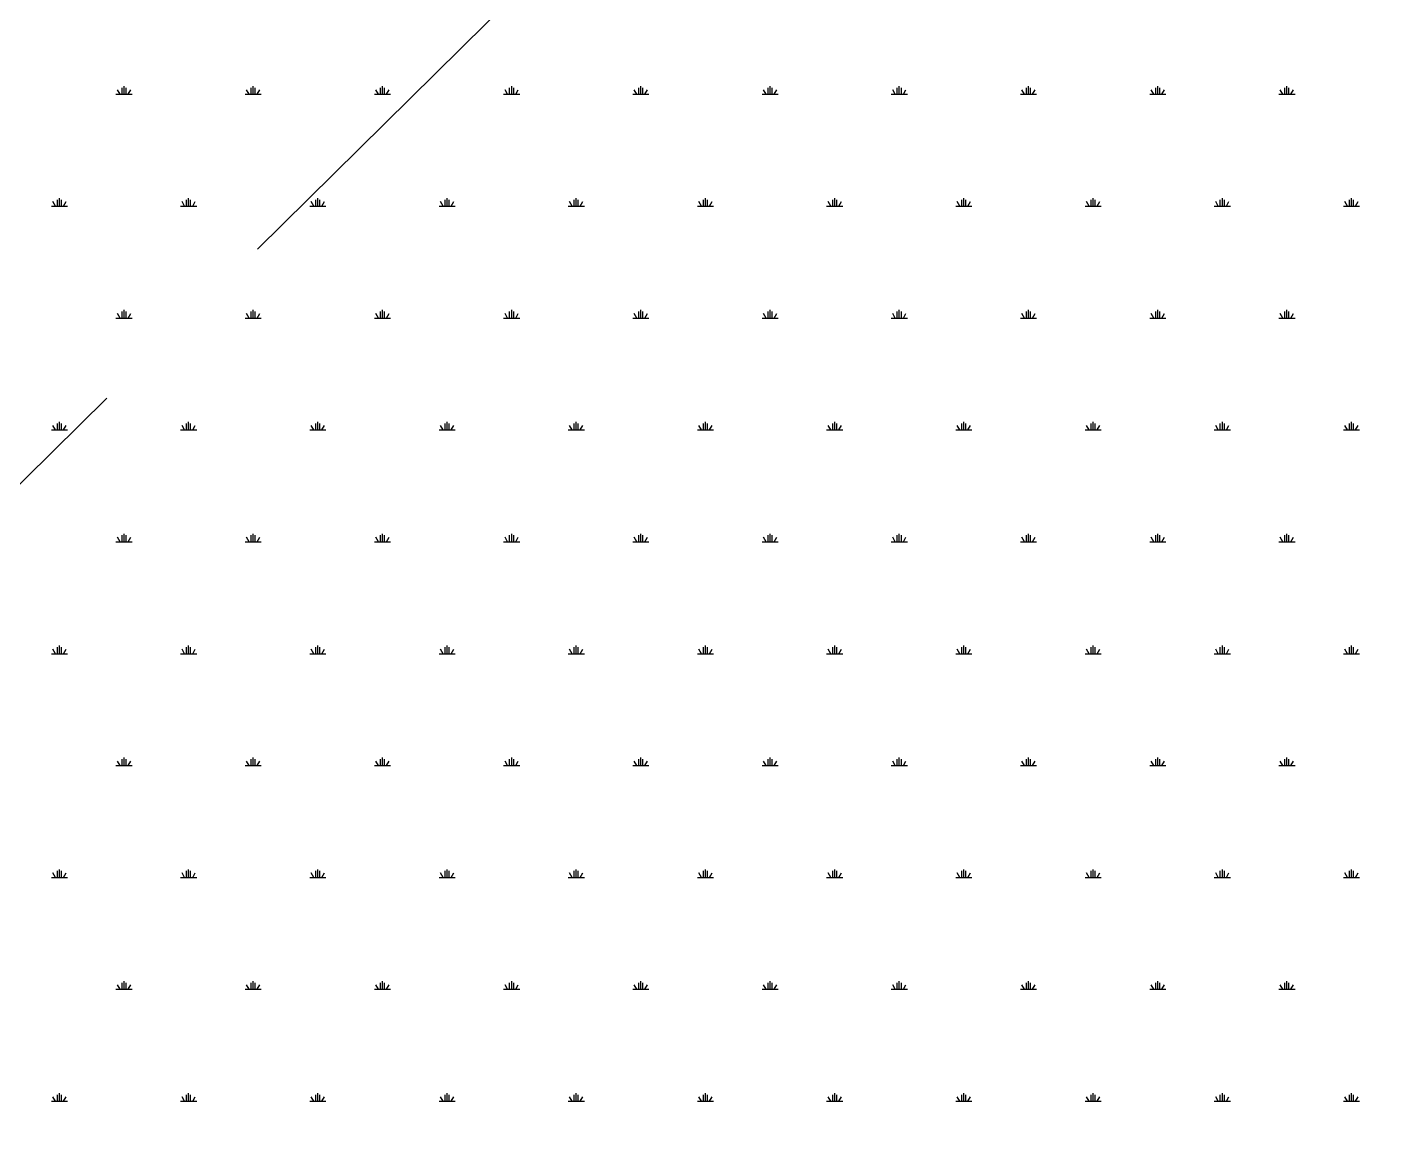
# Model space of a CAD drawing. Header units: millimetres. Extents: x 2999.9 to 3041.9, y 869.6 to 906.3.
# Drawn here: x 3021.801 to 3022.601, y 900.051 to 900.704 of the extents above; entities that cross this region are included whole.
import ezdxf

# ---------------------------------------------------------------- set-up
doc = ezdxf.new("R2010")
doc.units = ezdxf.units.MM
doc.linetypes.add('HIDDEN', pattern=[0.375, 0.25, -0.125])

msp = doc.modelspace()

# ---------------------------------------------------------------- linework, layer by layer
at = {"color": 253, "linetype": 'HIDDEN', "lineweight": 0}
msp.add_line((3019.26921, 897.93752), (3023.26921, 901.88817), dxfattribs=at)
at = {"color": 76, "linetype": 'Continuous'}
for p, q in [((3021.85613, 900.664), (3021.8546, 900.66664)), ((3021.85732, 900.664), (3021.85732, 900.66781)), ((3021.85851, 900.664), (3021.85851, 900.66876)), ((3021.8597, 900.664), (3021.8597, 900.66781)), ((3021.86089, 900.664), (3021.86242, 900.66664)), ((3021.93233, 900.664), (3021.9308, 900.66664)), ((3021.93352, 900.664), (3021.93352, 900.66781)), ((3021.93471, 900.664), (3021.93471, 900.66876)), ((3021.9359, 900.664), (3021.9359, 900.66781)), ((3021.93709, 900.664), (3021.93862, 900.66664)), ((3022.00853, 900.664), (3022.007, 900.66664)), ((3022.00972, 900.664), (3022.00972, 900.66781)), ((3022.01091, 900.664), (3022.01091, 900.66876)), ((3022.0121, 900.664), (3022.0121, 900.66781)), ((3022.01329, 900.664), (3022.01482, 900.66664)), ((3022.08473, 900.664), (3022.0832, 900.66664)), ((3022.08592, 900.664), (3022.08592, 900.66781)), ((3022.08711, 900.664), (3022.08711, 900.66876)), ((3022.0883, 900.664), (3022.0883, 900.66781)), ((3022.08949, 900.664), (3022.09102, 900.66664)), ((3022.16093, 900.664), (3022.1594, 900.66664)), ((3022.16212, 900.664), (3022.16212, 900.66781)), ((3022.16331, 900.664), (3022.16331, 900.66876)), ((3022.1645, 900.664), (3022.1645, 900.66781)), ((3022.16569, 900.664), (3022.16722, 900.66664)), ((3022.23713, 900.664), (3022.2356, 900.66664)), ((3022.23832, 900.664), (3022.23832, 900.66781)), ((3022.23951, 900.664), (3022.23951, 900.66876)), ((3022.2407, 900.664), (3022.2407, 900.66781)), ((3022.24189, 900.664), (3022.24342, 900.66664)), ((3022.31333, 900.664), (3022.3118, 900.66664)), ((3022.31452, 900.664), (3022.31452, 900.66781)), ((3022.31571, 900.664), (3022.31571, 900.66876)), ((3022.3169, 900.664), (3022.3169, 900.66781)), ((3022.31809, 900.664), (3022.31962, 900.66664)), ((3022.38953, 900.664), (3022.388, 900.66664)), ((3022.39072, 900.664), (3022.39072, 900.66781)), ((3022.39191, 900.664), (3022.39191, 900.66876)), ((3022.3931, 900.664), (3022.3931, 900.66781)), ((3022.39429, 900.664), (3022.39582, 900.66664)), ((3022.46573, 900.664), (3022.4642, 900.66664)), ((3022.46692, 900.664), (3022.46692, 900.66781)), ((3022.46811, 900.664), (3022.46811, 900.66876)), ((3022.4693, 900.664), (3022.4693, 900.66781)), ((3022.47049, 900.664), (3022.47202, 900.66664)), ((3022.54193, 900.664), (3022.5404, 900.66664)), ((3022.54312, 900.664), (3022.54312, 900.66781)), ((3022.54431, 900.664), (3022.54431, 900.66876)), ((3022.5455, 900.664), (3022.5455, 900.66781)), ((3022.54669, 900.664), (3022.54822, 900.66664)), ((3021.85375, 900.664), (3021.86327, 900.664)), ((3021.92995, 900.664), (3021.93947, 900.664)), ((3022.00615, 900.664), (3022.01567, 900.664)), ((3022.08235, 900.664), (3022.09187, 900.664)), ((3022.15855, 900.664), (3022.16807, 900.664)), ((3022.23475, 900.664), (3022.24427, 900.664)), ((3022.31095, 900.664), (3022.32047, 900.664)), ((3022.38715, 900.664), (3022.39667, 900.664)), ((3022.46335, 900.664), (3022.47287, 900.664)), ((3022.53955, 900.664), (3022.54907, 900.664)), ((3021.81803, 900.59801), (3021.8165, 900.60065)), ((3021.81922, 900.59801), (3021.81922, 900.60182)), ((3021.82041, 900.59801), (3021.82041, 900.60277)), ((3021.8216, 900.59801), (3021.8216, 900.60182)), ((3021.82279, 900.59801), (3021.82432, 900.60065)), ((3021.89423, 900.59801), (3021.8927, 900.60065)), ((3021.89542, 900.59801), (3021.89542, 900.60182)), ((3021.89661, 900.59801), (3021.89661, 900.60277)), ((3021.8978, 900.59801), (3021.8978, 900.60182)), ((3021.89899, 900.59801), (3021.90052, 900.60065)), ((3021.97043, 900.59801), (3021.9689, 900.60065)), ((3021.97162, 900.59801), (3021.97162, 900.60182)), ((3021.97281, 900.59801), (3021.97281, 900.60277)), ((3021.974, 900.59801), (3021.974, 900.60182)), ((3021.97519, 900.59801), (3021.97672, 900.60065)), ((3022.04663, 900.59801), (3022.0451, 900.60065)), ((3022.04782, 900.59801), (3022.04782, 900.60182)), ((3022.04901, 900.59801), (3022.04901, 900.60277)), ((3022.0502, 900.59801), (3022.0502, 900.60182)), ((3022.05139, 900.59801), (3022.05292, 900.60065)), ((3022.12283, 900.59801), (3022.1213, 900.60065)), ((3022.12402, 900.59801), (3022.12402, 900.60182)), ((3022.12521, 900.59801), (3022.12521, 900.60277)), ((3022.1264, 900.59801), (3022.1264, 900.60182)), ((3022.12759, 900.59801), (3022.12912, 900.60065)), ((3022.19903, 900.59801), (3022.1975, 900.60065)), ((3022.20022, 900.59801), (3022.20022, 900.60182)), ((3022.20141, 900.59801), (3022.20141, 900.60277)), ((3022.2026, 900.59801), (3022.2026, 900.60182)), ((3022.20379, 900.59801), (3022.20532, 900.60065)), ((3022.27523, 900.59801), (3022.2737, 900.60065)), ((3022.27642, 900.59801), (3022.27642, 900.60182)), ((3022.27761, 900.59801), (3022.27761, 900.60277)), ((3022.2788, 900.59801), (3022.2788, 900.60182)), ((3022.27999, 900.59801), (3022.28152, 900.60065)), ((3022.35143, 900.59801), (3022.3499, 900.60065)), ((3022.35262, 900.59801), (3022.35262, 900.60182)), ((3022.35381, 900.59801), (3022.35381, 900.60277)), ((3022.355, 900.59801), (3022.355, 900.60182)), ((3022.35619, 900.59801), (3022.35772, 900.60065)), ((3022.42763, 900.59801), (3022.4261, 900.60065)), ((3022.42882, 900.59801), (3022.42882, 900.60182)), ((3022.43001, 900.59801), (3022.43001, 900.60277)), ((3022.4312, 900.59801), (3022.4312, 900.60182)), ((3022.43239, 900.59801), (3022.43392, 900.60065)), ((3022.50383, 900.59801), (3022.5023, 900.60065)), ((3022.50502, 900.59801), (3022.50502, 900.60182)), ((3022.50621, 900.59801), (3022.50621, 900.60277)), ((3022.5074, 900.59801), (3022.5074, 900.60182)), ((3022.50859, 900.59801), (3022.51012, 900.60065)), ((3022.58003, 900.59801), (3022.5785, 900.60065)), ((3022.58122, 900.59801), (3022.58122, 900.60182)), ((3022.58241, 900.59801), (3022.58241, 900.60277)), ((3022.5836, 900.59801), (3022.5836, 900.60182)), ((3022.58479, 900.59801), (3022.58632, 900.60065)), ((3021.81565, 900.59801), (3021.82517, 900.59801)), ((3021.89185, 900.59801), (3021.90137, 900.59801)), ((3021.96805, 900.59801), (3021.97757, 900.59801)), ((3022.04425, 900.59801), (3022.05377, 900.59801)), ((3022.12045, 900.59801), (3022.12997, 900.59801)), ((3022.19665, 900.59801), (3022.20617, 900.59801)), ((3022.27285, 900.59801), (3022.28237, 900.59801)), ((3022.34905, 900.59801), (3022.35857, 900.59801)), ((3022.42525, 900.59801), (3022.43477, 900.59801)), ((3022.50145, 900.59801), (3022.51097, 900.59801)), ((3022.57765, 900.59801), (3022.58717, 900.59801)), ((3021.85851, 900.53202), (3021.85851, 900.53678)), ((3021.93471, 900.53202), (3021.93471, 900.53678)), ((3022.01091, 900.53202), (3022.01091, 900.53678)), ((3022.08711, 900.53202), (3022.08711, 900.53678)), ((3022.16331, 900.53202), (3022.16331, 900.53678)), ((3022.23951, 900.53202), (3022.23951, 900.53678)), ((3022.31571, 900.53202), (3022.31571, 900.53678)), ((3022.39191, 900.53202), (3022.39191, 900.53678)), ((3022.46811, 900.53202), (3022.46811, 900.53678)), ((3022.54431, 900.53202), (3022.54431, 900.53678)), ((3021.85375, 900.53202), (3021.86327, 900.53202)), ((3021.85613, 900.53202), (3021.8546, 900.53466)), ((3021.85732, 900.53202), (3021.85732, 900.53583)), ((3021.8597, 900.53202), (3021.8597, 900.53583)), ((3021.86089, 900.53202), (3021.86242, 900.53466)), ((3021.92995, 900.53202), (3021.93947, 900.53202)), ((3021.93233, 900.53202), (3021.9308, 900.53466)), ((3021.93352, 900.53202), (3021.93352, 900.53583)), ((3021.9359, 900.53202), (3021.9359, 900.53583)), ((3021.93709, 900.53202), (3021.93862, 900.53466)), ((3022.00615, 900.53202), (3022.01567, 900.53202)), ((3022.00853, 900.53202), (3022.007, 900.53466)), ((3022.00972, 900.53202), (3022.00972, 900.53583)), ((3022.0121, 900.53202), (3022.0121, 900.53583)), ((3022.01329, 900.53202), (3022.01482, 900.53466)), ((3022.08235, 900.53202), (3022.09187, 900.53202)), ((3022.08473, 900.53202), (3022.0832, 900.53466)), ((3022.08592, 900.53202), (3022.08592, 900.53583)), ((3022.0883, 900.53202), (3022.0883, 900.53583)), ((3022.08949, 900.53202), (3022.09102, 900.53466)), ((3022.15855, 900.53202), (3022.16807, 900.53202)), ((3022.16093, 900.53202), (3022.1594, 900.53466)), ((3022.16212, 900.53202), (3022.16212, 900.53583)), ((3022.1645, 900.53202), (3022.1645, 900.53583)), ((3022.16569, 900.53202), (3022.16722, 900.53466)), ((3022.23475, 900.53202), (3022.24427, 900.53202)), ((3022.23713, 900.53202), (3022.2356, 900.53466)), ((3022.23832, 900.53202), (3022.23832, 900.53583)), ((3022.2407, 900.53202), (3022.2407, 900.53583)), ((3022.24189, 900.53202), (3022.24342, 900.53466)), ((3022.31095, 900.53202), (3022.32047, 900.53202)), ((3022.31333, 900.53202), (3022.3118, 900.53466)), ((3022.31452, 900.53202), (3022.31452, 900.53583)), ((3022.3169, 900.53202), (3022.3169, 900.53583)), ((3022.31809, 900.53202), (3022.31962, 900.53466)), ((3022.38715, 900.53202), (3022.39667, 900.53202)), ((3022.38953, 900.53202), (3022.388, 900.53466)), ((3022.39072, 900.53202), (3022.39072, 900.53583)), ((3022.3931, 900.53202), (3022.3931, 900.53583)), ((3022.39429, 900.53202), (3022.39582, 900.53466)), ((3022.46335, 900.53202), (3022.47287, 900.53202)), ((3022.46573, 900.53202), (3022.4642, 900.53466)), ((3022.46692, 900.53202), (3022.46692, 900.53583)), ((3022.4693, 900.53202), (3022.4693, 900.53583)), ((3022.47049, 900.53202), (3022.47202, 900.53466)), ((3022.53955, 900.53202), (3022.54907, 900.53202)), ((3022.54193, 900.53202), (3022.5404, 900.53466)), ((3022.54312, 900.53202), (3022.54312, 900.53583)), ((3022.5455, 900.53202), (3022.5455, 900.53583)), ((3022.54669, 900.53202), (3022.54822, 900.53466)), ((3021.81565, 900.46603), (3021.82517, 900.46603)), ((3021.81803, 900.46603), (3021.8165, 900.46866)), ((3021.81922, 900.46603), (3021.81922, 900.46984)), ((3021.82041, 900.46603), (3021.82041, 900.47079)), ((3021.8216, 900.46603), (3021.8216, 900.46984)), ((3021.82279, 900.46603), (3021.82432, 900.46867)), ((3021.89185, 900.46603), (3021.90137, 900.46603)), ((3021.89423, 900.46603), (3021.8927, 900.46866)), ((3021.89542, 900.46603), (3021.89542, 900.46984)), ((3021.89661, 900.46603), (3021.89661, 900.47079)), ((3021.8978, 900.46603), (3021.8978, 900.46984)), ((3021.89899, 900.46603), (3021.90052, 900.46867)), ((3021.96805, 900.46603), (3021.97757, 900.46603)), ((3021.97043, 900.46603), (3021.9689, 900.46866)), ((3021.97162, 900.46603), (3021.97162, 900.46984)), ((3021.97281, 900.46603), (3021.97281, 900.47079)), ((3021.974, 900.46603), (3021.974, 900.46984)), ((3021.97519, 900.46603), (3021.97672, 900.46867)), ((3022.04425, 900.46603), (3022.05377, 900.46603)), ((3022.04663, 900.46603), (3022.0451, 900.46866)), ((3022.04782, 900.46603), (3022.04782, 900.46984)), ((3022.04901, 900.46603), (3022.04901, 900.47079)), ((3022.0502, 900.46603), (3022.0502, 900.46984)), ((3022.05139, 900.46603), (3022.05292, 900.46867)), ((3022.12045, 900.46603), (3022.12997, 900.46603)), ((3022.12283, 900.46603), (3022.1213, 900.46866)), ((3022.12402, 900.46603), (3022.12402, 900.46984)), ((3022.12521, 900.46603), (3022.12521, 900.47079)), ((3022.1264, 900.46603), (3022.1264, 900.46984)), ((3022.12759, 900.46603), (3022.12912, 900.46867)), ((3022.19665, 900.46603), (3022.20617, 900.46603)), ((3022.19903, 900.46603), (3022.1975, 900.46866)), ((3022.20022, 900.46603), (3022.20022, 900.46984)), ((3022.20141, 900.46603), (3022.20141, 900.47079)), ((3022.2026, 900.46603), (3022.2026, 900.46984)), ((3022.20379, 900.46603), (3022.20532, 900.46867)), ((3022.27285, 900.46603), (3022.28237, 900.46603)), ((3022.27523, 900.46603), (3022.2737, 900.46866)), ((3022.27642, 900.46603), (3022.27642, 900.46984)), ((3022.27761, 900.46603), (3022.27761, 900.47079)), ((3022.2788, 900.46603), (3022.2788, 900.46984)), ((3022.27999, 900.46603), (3022.28152, 900.46867)), ((3022.34905, 900.46603), (3022.35857, 900.46603)), ((3022.35143, 900.46603), (3022.3499, 900.46866)), ((3022.35262, 900.46603), (3022.35262, 900.46984)), ((3022.35381, 900.46603), (3022.35381, 900.47079)), ((3022.355, 900.46603), (3022.355, 900.46984)), ((3022.35619, 900.46603), (3022.35772, 900.46867)), ((3022.42525, 900.46603), (3022.43477, 900.46603)), ((3022.42763, 900.46603), (3022.4261, 900.46866)), ((3022.42882, 900.46603), (3022.42882, 900.46984)), ((3022.43001, 900.46603), (3022.43001, 900.47079)), ((3022.4312, 900.46603), (3022.4312, 900.46984)), ((3022.43239, 900.46603), (3022.43392, 900.46867)), ((3022.50145, 900.46603), (3022.51097, 900.46603)), ((3022.50383, 900.46603), (3022.5023, 900.46866)), ((3022.50502, 900.46603), (3022.50502, 900.46984)), ((3022.50621, 900.46603), (3022.50621, 900.47079)), ((3022.5074, 900.46603), (3022.5074, 900.46984)), ((3022.50859, 900.46603), (3022.51012, 900.46867)), ((3022.57765, 900.46603), (3022.58717, 900.46603)), ((3022.58003, 900.46603), (3022.5785, 900.46866)), ((3022.58122, 900.46603), (3022.58122, 900.46984)), ((3022.58241, 900.46603), (3022.58241, 900.47079)), ((3022.5836, 900.46603), (3022.5836, 900.46984)), ((3022.58479, 900.46603), (3022.58632, 900.46867)), ((3021.85613, 900.40003), (3021.8546, 900.40267)), ((3021.85732, 900.40003), (3021.85732, 900.40384)), ((3021.85851, 900.40003), (3021.85851, 900.4048)), ((3021.8597, 900.40003), (3021.8597, 900.40384)), ((3021.86089, 900.40004), (3021.86242, 900.40268)), ((3021.93233, 900.40003), (3021.9308, 900.40267)), ((3021.93352, 900.40003), (3021.93352, 900.40384)), ((3021.93471, 900.40003), (3021.93471, 900.4048)), ((3021.9359, 900.40003), (3021.9359, 900.40384)), ((3021.93709, 900.40004), (3021.93862, 900.40268)), ((3022.00853, 900.40003), (3022.007, 900.40267)), ((3022.00972, 900.40003), (3022.00972, 900.40384)), ((3022.01091, 900.40003), (3022.01091, 900.4048)), ((3022.0121, 900.40003), (3022.0121, 900.40384)), ((3022.01329, 900.40004), (3022.01482, 900.40268)), ((3022.08473, 900.40003), (3022.0832, 900.40267)), ((3022.08592, 900.40003), (3022.08592, 900.40384)), ((3022.08711, 900.40003), (3022.08711, 900.4048)), ((3022.0883, 900.40003), (3022.0883, 900.40384)), ((3022.08949, 900.40004), (3022.09102, 900.40268)), ((3022.16093, 900.40003), (3022.1594, 900.40267)), ((3022.16212, 900.40003), (3022.16212, 900.40384)), ((3022.16331, 900.40003), (3022.16331, 900.4048)), ((3022.1645, 900.40003), (3022.1645, 900.40384)), ((3022.16569, 900.40004), (3022.16722, 900.40268)), ((3022.23713, 900.40003), (3022.2356, 900.40267)), ((3022.23832, 900.40003), (3022.23832, 900.40384)), ((3022.23951, 900.40003), (3022.23951, 900.4048)), ((3022.2407, 900.40003), (3022.2407, 900.40384)), ((3022.24189, 900.40004), (3022.24342, 900.40268)), ((3022.31333, 900.40003), (3022.3118, 900.40267)), ((3022.31452, 900.40003), (3022.31452, 900.40384)), ((3022.31571, 900.40003), (3022.31571, 900.4048)), ((3022.3169, 900.40003), (3022.3169, 900.40384)), ((3022.31809, 900.40004), (3022.31962, 900.40268)), ((3022.38953, 900.40003), (3022.388, 900.40267)), ((3022.39072, 900.40003), (3022.39072, 900.40384)), ((3022.39191, 900.40003), (3022.39191, 900.4048)), ((3022.3931, 900.40003), (3022.3931, 900.40384)), ((3022.39429, 900.40004), (3022.39582, 900.40268)), ((3022.46573, 900.40003), (3022.4642, 900.40267)), ((3022.46692, 900.40003), (3022.46692, 900.40384)), ((3022.46811, 900.40003), (3022.46811, 900.4048)), ((3022.4693, 900.40003), (3022.4693, 900.40384)), ((3022.47049, 900.40004), (3022.47202, 900.40268)), ((3022.54193, 900.40003), (3022.5404, 900.40267)), ((3022.54312, 900.40003), (3022.54312, 900.40384)), ((3022.54431, 900.40003), (3022.54431, 900.4048)), ((3022.5455, 900.40003), (3022.5455, 900.40384)), ((3022.54669, 900.40004), (3022.54822, 900.40268)), ((3021.85375, 900.40003), (3021.86327, 900.40003)), ((3021.92995, 900.40003), (3021.93947, 900.40003)), ((3022.00615, 900.40003), (3022.01567, 900.40003)), ((3022.08235, 900.40003), (3022.09187, 900.40003)), ((3022.15855, 900.40003), (3022.16807, 900.40003)), ((3022.23475, 900.40003), (3022.24427, 900.40003)), ((3022.31095, 900.40003), (3022.32047, 900.40003)), ((3022.38715, 900.40003), (3022.39667, 900.40003)), ((3022.46335, 900.40003), (3022.47287, 900.40003)), ((3022.53955, 900.40003), (3022.54907, 900.40003)), ((3021.81803, 900.33404), (3021.8165, 900.33668)), ((3021.81922, 900.33404), (3021.81922, 900.33785)), ((3021.82041, 900.33404), (3021.82041, 900.33881)), ((3021.8216, 900.33404), (3021.8216, 900.33785)), ((3021.82279, 900.33404), (3021.82432, 900.33668)), ((3021.89423, 900.33404), (3021.8927, 900.33668)), ((3021.89542, 900.33404), (3021.89542, 900.33785)), ((3021.89661, 900.33404), (3021.89661, 900.33881)), ((3021.8978, 900.33404), (3021.8978, 900.33785)), ((3021.89899, 900.33404), (3021.90052, 900.33668)), ((3021.97043, 900.33404), (3021.9689, 900.33668)), ((3021.97162, 900.33404), (3021.97162, 900.33785)), ((3021.97281, 900.33404), (3021.97281, 900.33881)), ((3021.974, 900.33404), (3021.974, 900.33785)), ((3021.97519, 900.33404), (3021.97672, 900.33668)), ((3022.04663, 900.33404), (3022.0451, 900.33668)), ((3022.04782, 900.33404), (3022.04782, 900.33785)), ((3022.04901, 900.33404), (3022.04901, 900.33881)), ((3022.0502, 900.33404), (3022.0502, 900.33785)), ((3022.05139, 900.33404), (3022.05292, 900.33668)), ((3022.12283, 900.33404), (3022.1213, 900.33668)), ((3022.12402, 900.33404), (3022.12402, 900.33785)), ((3022.12521, 900.33404), (3022.12521, 900.33881)), ((3022.1264, 900.33404), (3022.1264, 900.33785)), ((3022.12759, 900.33404), (3022.12912, 900.33668)), ((3022.19903, 900.33404), (3022.1975, 900.33668)), ((3022.20022, 900.33404), (3022.20022, 900.33785)), ((3022.20141, 900.33404), (3022.20141, 900.33881)), ((3022.2026, 900.33404), (3022.2026, 900.33785)), ((3022.20379, 900.33404), (3022.20532, 900.33668)), ((3022.27523, 900.33404), (3022.2737, 900.33668)), ((3022.27642, 900.33404), (3022.27642, 900.33785)), ((3022.27761, 900.33404), (3022.27761, 900.33881)), ((3022.2788, 900.33404), (3022.2788, 900.33785)), ((3022.27999, 900.33404), (3022.28152, 900.33668)), ((3022.35143, 900.33404), (3022.3499, 900.33668)), ((3022.35262, 900.33404), (3022.35262, 900.33785)), ((3022.35381, 900.33404), (3022.35381, 900.33881)), ((3022.355, 900.33404), (3022.355, 900.33785)), ((3022.35619, 900.33404), (3022.35772, 900.33668)), ((3022.42763, 900.33404), (3022.4261, 900.33668)), ((3022.42882, 900.33404), (3022.42882, 900.33785)), ((3022.43001, 900.33404), (3022.43001, 900.33881)), ((3022.4312, 900.33404), (3022.4312, 900.33785)), ((3022.43239, 900.33404), (3022.43392, 900.33668)), ((3022.50383, 900.33404), (3022.5023, 900.33668)), ((3022.50502, 900.33404), (3022.50502, 900.33785)), ((3022.50621, 900.33404), (3022.50621, 900.33881)), ((3022.5074, 900.33404), (3022.5074, 900.33785)), ((3022.50859, 900.33404), (3022.51012, 900.33668)), ((3022.58003, 900.33404), (3022.5785, 900.33668)), ((3022.58122, 900.33404), (3022.58122, 900.33785)), ((3022.58241, 900.33404), (3022.58241, 900.33881)), ((3022.5836, 900.33404), (3022.5836, 900.33785)), ((3022.58479, 900.33404), (3022.58632, 900.33668)), ((3021.81565, 900.33404), (3021.82517, 900.33404)), ((3021.89185, 900.33404), (3021.90137, 900.33404)), ((3021.96805, 900.33404), (3021.97757, 900.33404)), ((3022.04425, 900.33404), (3022.05377, 900.33404)), ((3022.12045, 900.33404), (3022.12997, 900.33404)), ((3022.19665, 900.33404), (3022.20617, 900.33404)), ((3022.27285, 900.33404), (3022.28237, 900.33404)), ((3022.34905, 900.33404), (3022.35857, 900.33404)), ((3022.42525, 900.33404), (3022.43477, 900.33404)), ((3022.50145, 900.33404), (3022.51097, 900.33404)), ((3022.57765, 900.33404), (3022.58717, 900.33404)), ((3021.85851, 900.26805), (3021.85851, 900.27281)), ((3021.93471, 900.26805), (3021.93471, 900.27281)), ((3022.01091, 900.26805), (3022.01091, 900.27281)), ((3022.08711, 900.26805), (3022.08711, 900.27281)), ((3022.16331, 900.26805), (3022.16331, 900.27281)), ((3022.23951, 900.26805), (3022.23951, 900.27281)), ((3022.31571, 900.26805), (3022.31571, 900.27281)), ((3022.39191, 900.26805), (3022.39191, 900.27281)), ((3022.46811, 900.26805), (3022.46811, 900.27281)), ((3022.54431, 900.26805), (3022.54431, 900.27281)), ((3021.85375, 900.26805), (3021.86327, 900.26805)), ((3021.85613, 900.26805), (3021.8546, 900.27069)), ((3021.85732, 900.26805), (3021.85732, 900.27186)), ((3021.8597, 900.26805), (3021.8597, 900.27186)), ((3021.86089, 900.26805), (3021.86242, 900.27069)), ((3021.92995, 900.26805), (3021.93947, 900.26805)), ((3021.93233, 900.26805), (3021.9308, 900.27069)), ((3021.93352, 900.26805), (3021.93352, 900.27186)), ((3021.9359, 900.26805), (3021.9359, 900.27186)), ((3021.93709, 900.26805), (3021.93862, 900.27069)), ((3022.00615, 900.26805), (3022.01567, 900.26805)), ((3022.00853, 900.26805), (3022.007, 900.27069)), ((3022.00972, 900.26805), (3022.00972, 900.27186)), ((3022.0121, 900.26805), (3022.0121, 900.27186)), ((3022.01329, 900.26805), (3022.01482, 900.27069)), ((3022.08235, 900.26805), (3022.09187, 900.26805)), ((3022.08473, 900.26805), (3022.0832, 900.27069)), ((3022.08592, 900.26805), (3022.08592, 900.27186)), ((3022.0883, 900.26805), (3022.0883, 900.27186)), ((3022.08949, 900.26805), (3022.09102, 900.27069)), ((3022.15855, 900.26805), (3022.16807, 900.26805)), ((3022.16093, 900.26805), (3022.1594, 900.27069)), ((3022.16212, 900.26805), (3022.16212, 900.27186)), ((3022.1645, 900.26805), (3022.1645, 900.27186)), ((3022.16569, 900.26805), (3022.16722, 900.27069)), ((3022.23475, 900.26805), (3022.24427, 900.26805)), ((3022.23713, 900.26805), (3022.2356, 900.27069)), ((3022.23832, 900.26805), (3022.23832, 900.27186)), ((3022.2407, 900.26805), (3022.2407, 900.27186)), ((3022.24189, 900.26805), (3022.24342, 900.27069)), ((3022.31095, 900.26805), (3022.32047, 900.26805)), ((3022.31333, 900.26805), (3022.3118, 900.27069)), ((3022.31452, 900.26805), (3022.31452, 900.27186)), ((3022.3169, 900.26805), (3022.3169, 900.27186)), ((3022.31809, 900.26805), (3022.31962, 900.27069)), ((3022.38715, 900.26805), (3022.39667, 900.26805)), ((3022.38953, 900.26805), (3022.388, 900.27069)), ((3022.39072, 900.26805), (3022.39072, 900.27186)), ((3022.3931, 900.26805), (3022.3931, 900.27186)), ((3022.39429, 900.26805), (3022.39582, 900.27069)), ((3022.46335, 900.26805), (3022.47287, 900.26805)), ((3022.46573, 900.26805), (3022.4642, 900.27069)), ((3022.46692, 900.26805), (3022.46692, 900.27186)), ((3022.4693, 900.26805), (3022.4693, 900.27186)), ((3022.47049, 900.26805), (3022.47202, 900.27069)), ((3022.53955, 900.26805), (3022.54907, 900.26805)), ((3022.54193, 900.26805), (3022.5404, 900.27069)), ((3022.54312, 900.26805), (3022.54312, 900.27186)), ((3022.5455, 900.26805), (3022.5455, 900.27186)), ((3022.54669, 900.26805), (3022.54822, 900.27069)), ((3021.81565, 900.20206), (3021.82517, 900.20206)), ((3021.81803, 900.20206), (3021.8165, 900.2047)), ((3021.81922, 900.20206), (3021.81922, 900.20587)), ((3021.82041, 900.20206), (3021.82041, 900.20682)), ((3021.8216, 900.20206), (3021.8216, 900.20587)), ((3021.82279, 900.20206), (3021.82432, 900.2047)), ((3021.89185, 900.20206), (3021.90137, 900.20206)), ((3021.89423, 900.20206), (3021.8927, 900.2047)), ((3021.89542, 900.20206), (3021.89542, 900.20587)), ((3021.89661, 900.20206), (3021.89661, 900.20682)), ((3021.8978, 900.20206), (3021.8978, 900.20587)), ((3021.89899, 900.20206), (3021.90052, 900.2047)), ((3021.96805, 900.20206), (3021.97757, 900.20206)), ((3021.97043, 900.20206), (3021.9689, 900.2047)), ((3021.97162, 900.20206), (3021.97162, 900.20587)), ((3021.97281, 900.20206), (3021.97281, 900.20682)), ((3021.974, 900.20206), (3021.974, 900.20587)), ((3021.97519, 900.20206), (3021.97672, 900.2047)), ((3022.04425, 900.20206), (3022.05377, 900.20206)), ((3022.04663, 900.20206), (3022.0451, 900.2047)), ((3022.04782, 900.20206), (3022.04782, 900.20587)), ((3022.04901, 900.20206), (3022.04901, 900.20682)), ((3022.0502, 900.20206), (3022.0502, 900.20587)), ((3022.05139, 900.20206), (3022.05292, 900.2047)), ((3022.12045, 900.20206), (3022.12997, 900.20206)), ((3022.12283, 900.20206), (3022.1213, 900.2047)), ((3022.12402, 900.20206), (3022.12402, 900.20587)), ((3022.12521, 900.20206), (3022.12521, 900.20682)), ((3022.1264, 900.20206), (3022.1264, 900.20587)), ((3022.12759, 900.20206), (3022.12912, 900.2047)), ((3022.19665, 900.20206), (3022.20617, 900.20206)), ((3022.19903, 900.20206), (3022.1975, 900.2047)), ((3022.20022, 900.20206), (3022.20022, 900.20587)), ((3022.20141, 900.20206), (3022.20141, 900.20682)), ((3022.2026, 900.20206), (3022.2026, 900.20587)), ((3022.20379, 900.20206), (3022.20532, 900.2047)), ((3022.27285, 900.20206), (3022.28237, 900.20206)), ((3022.27523, 900.20206), (3022.2737, 900.2047)), ((3022.27642, 900.20206), (3022.27642, 900.20587)), ((3022.27761, 900.20206), (3022.27761, 900.20682)), ((3022.2788, 900.20206), (3022.2788, 900.20587)), ((3022.27999, 900.20206), (3022.28152, 900.2047)), ((3022.34905, 900.20206), (3022.35857, 900.20206)), ((3022.35143, 900.20206), (3022.3499, 900.2047)), ((3022.35262, 900.20206), (3022.35262, 900.20587)), ((3022.35381, 900.20206), (3022.35381, 900.20682)), ((3022.355, 900.20206), (3022.355, 900.20587)), ((3022.35619, 900.20206), (3022.35772, 900.2047)), ((3022.42525, 900.20206), (3022.43477, 900.20206)), ((3022.42763, 900.20206), (3022.4261, 900.2047)), ((3022.42882, 900.20206), (3022.42882, 900.20587)), ((3022.43001, 900.20206), (3022.43001, 900.20682)), ((3022.4312, 900.20206), (3022.4312, 900.20587)), ((3022.43239, 900.20206), (3022.43392, 900.2047)), ((3022.50145, 900.20206), (3022.51097, 900.20206)), ((3022.50383, 900.20206), (3022.5023, 900.2047)), ((3022.50502, 900.20206), (3022.50502, 900.20587)), ((3022.50621, 900.20206), (3022.50621, 900.20682)), ((3022.5074, 900.20206), (3022.5074, 900.20587)), ((3022.50859, 900.20206), (3022.51012, 900.2047)), ((3022.57765, 900.20206), (3022.58717, 900.20206)), ((3022.58003, 900.20206), (3022.5785, 900.2047)), ((3022.58122, 900.20206), (3022.58122, 900.20587)), ((3022.58241, 900.20206), (3022.58241, 900.20682)), ((3022.5836, 900.20206), (3022.5836, 900.20587)), ((3022.58479, 900.20206), (3022.58632, 900.2047)), ((3021.85613, 900.13607), (3021.8546, 900.13871)), ((3021.85732, 900.13607), (3021.85732, 900.13988)), ((3021.85851, 900.13607), (3021.85851, 900.14083)), ((3021.8597, 900.13607), (3021.8597, 900.13988)), ((3021.86089, 900.13607), (3021.86242, 900.13871)), ((3021.93233, 900.13607), (3021.9308, 900.13871)), ((3021.93352, 900.13607), (3021.93352, 900.13988)), ((3021.93471, 900.13607), (3021.93471, 900.14083)), ((3021.9359, 900.13607), (3021.9359, 900.13988)), ((3021.93709, 900.13607), (3021.93862, 900.13871)), ((3022.00853, 900.13607), (3022.007, 900.13871)), ((3022.00972, 900.13607), (3022.00972, 900.13988)), ((3022.01091, 900.13607), (3022.01091, 900.14083)), ((3022.0121, 900.13607), (3022.0121, 900.13988)), ((3022.01329, 900.13607), (3022.01482, 900.13871)), ((3022.08473, 900.13607), (3022.0832, 900.13871)), ((3022.08592, 900.13607), (3022.08592, 900.13988)), ((3022.08711, 900.13607), (3022.08711, 900.14083)), ((3022.0883, 900.13607), (3022.0883, 900.13988)), ((3022.08949, 900.13607), (3022.09102, 900.13871)), ((3022.16093, 900.13607), (3022.1594, 900.13871)), ((3022.16212, 900.13607), (3022.16212, 900.13988)), ((3022.16331, 900.13607), (3022.16331, 900.14083)), ((3022.1645, 900.13607), (3022.1645, 900.13988)), ((3022.16569, 900.13607), (3022.16722, 900.13871)), ((3022.23713, 900.13607), (3022.2356, 900.13871)), ((3022.23832, 900.13607), (3022.23832, 900.13988)), ((3022.23951, 900.13607), (3022.23951, 900.14083)), ((3022.2407, 900.13607), (3022.2407, 900.13988)), ((3022.24189, 900.13607), (3022.24342, 900.13871)), ((3022.31333, 900.13607), (3022.3118, 900.13871)), ((3022.31452, 900.13607), (3022.31452, 900.13988)), ((3022.31571, 900.13607), (3022.31571, 900.14083)), ((3022.3169, 900.13607), (3022.3169, 900.13988)), ((3022.31809, 900.13607), (3022.31962, 900.13871)), ((3022.38953, 900.13607), (3022.388, 900.13871)), ((3022.39072, 900.13607), (3022.39072, 900.13988)), ((3022.39191, 900.13607), (3022.39191, 900.14083)), ((3022.3931, 900.13607), (3022.3931, 900.13988)), ((3022.39429, 900.13607), (3022.39582, 900.13871)), ((3022.46573, 900.13607), (3022.4642, 900.13871)), ((3022.46692, 900.13607), (3022.46692, 900.13988)), ((3022.46811, 900.13607), (3022.46811, 900.14083)), ((3022.4693, 900.13607), (3022.4693, 900.13988)), ((3022.47049, 900.13607), (3022.47202, 900.13871)), ((3022.54193, 900.13607), (3022.5404, 900.13871)), ((3022.54312, 900.13607), (3022.54312, 900.13988)), ((3022.54431, 900.13607), (3022.54431, 900.14083)), ((3022.5455, 900.13607), (3022.5455, 900.13988)), ((3022.54669, 900.13607), (3022.54822, 900.13871)), ((3021.85375, 900.13607), (3021.86327, 900.13607)), ((3021.92995, 900.13607), (3021.93947, 900.13607)), ((3022.00615, 900.13607), (3022.01567, 900.13607)), ((3022.08235, 900.13607), (3022.09187, 900.13607)), ((3022.15855, 900.13607), (3022.16807, 900.13607)), ((3022.23475, 900.13607), (3022.24427, 900.13607)), ((3022.31095, 900.13607), (3022.32047, 900.13607)), ((3022.38715, 900.13607), (3022.39667, 900.13607)), ((3022.46335, 900.13607), (3022.47287, 900.13607)), ((3022.53955, 900.13607), (3022.54907, 900.13607)), ((3021.81803, 900.07008), (3021.8165, 900.07272)), ((3021.81922, 900.07008), (3021.81922, 900.07389)), ((3021.82041, 900.07008), (3021.82041, 900.07484)), ((3021.8216, 900.07008), (3021.8216, 900.07389)), ((3021.82279, 900.07008), (3021.82432, 900.07272)), ((3021.89423, 900.07008), (3021.8927, 900.07272)), ((3021.89542, 900.07008), (3021.89542, 900.07389)), ((3021.89661, 900.07008), (3021.89661, 900.07484)), ((3021.8978, 900.07008), (3021.8978, 900.07389)), ((3021.89899, 900.07008), (3021.90052, 900.07272)), ((3021.97043, 900.07008), (3021.9689, 900.07272)), ((3021.97162, 900.07008), (3021.97162, 900.07389)), ((3021.97281, 900.07008), (3021.97281, 900.07484)), ((3021.974, 900.07008), (3021.974, 900.07389)), ((3021.97519, 900.07008), (3021.97672, 900.07272)), ((3022.04663, 900.07008), (3022.0451, 900.07272)), ((3022.04782, 900.07008), (3022.04782, 900.07389)), ((3022.04901, 900.07008), (3022.04901, 900.07484)), ((3022.0502, 900.07008), (3022.0502, 900.07389)), ((3022.05139, 900.07008), (3022.05292, 900.07272)), ((3022.12283, 900.07008), (3022.1213, 900.07272)), ((3022.12402, 900.07008), (3022.12402, 900.07389)), ((3022.12521, 900.07008), (3022.12521, 900.07484)), ((3022.1264, 900.07008), (3022.1264, 900.07389)), ((3022.12759, 900.07008), (3022.12912, 900.07272)), ((3022.19903, 900.07008), (3022.1975, 900.07272)), ((3022.20022, 900.07008), (3022.20022, 900.07389)), ((3022.20141, 900.07008), (3022.20141, 900.07484)), ((3022.2026, 900.07008), (3022.2026, 900.07389)), ((3022.20379, 900.07008), (3022.20532, 900.07272)), ((3022.27523, 900.07008), (3022.2737, 900.07272)), ((3022.27642, 900.07008), (3022.27642, 900.07389)), ((3022.27761, 900.07008), (3022.27761, 900.07484)), ((3022.2788, 900.07008), (3022.2788, 900.07389)), ((3022.27999, 900.07008), (3022.28152, 900.07272)), ((3022.35143, 900.07008), (3022.3499, 900.07272)), ((3022.35262, 900.07008), (3022.35262, 900.07389)), ((3022.35381, 900.07008), (3022.35381, 900.07484)), ((3022.355, 900.07008), (3022.355, 900.07389)), ((3022.35619, 900.07008), (3022.35772, 900.07272)), ((3022.42763, 900.07008), (3022.4261, 900.07272)), ((3022.42882, 900.07008), (3022.42882, 900.07389)), ((3022.43001, 900.07008), (3022.43001, 900.07484)), ((3022.4312, 900.07008), (3022.4312, 900.07389)), ((3022.43239, 900.07008), (3022.43392, 900.07272)), ((3022.50383, 900.07008), (3022.5023, 900.07272)), ((3022.50502, 900.07008), (3022.50502, 900.07389)), ((3022.50621, 900.07008), (3022.50621, 900.07484)), ((3022.5074, 900.07008), (3022.5074, 900.07389)), ((3022.50859, 900.07008), (3022.51012, 900.07272)), ((3022.58003, 900.07008), (3022.5785, 900.07272)), ((3022.58122, 900.07008), (3022.58122, 900.07389)), ((3022.58241, 900.07008), (3022.58241, 900.07484)), ((3022.5836, 900.07008), (3022.5836, 900.07389)), ((3022.58479, 900.07008), (3022.58632, 900.07272)), ((3021.81565, 900.07008), (3021.82517, 900.07008)), ((3021.89185, 900.07008), (3021.90137, 900.07008)), ((3021.96805, 900.07008), (3021.97757, 900.07008)), ((3022.04425, 900.07008), (3022.05377, 900.07008)), ((3022.12045, 900.07008), (3022.12997, 900.07008)), ((3022.19665, 900.07008), (3022.20617, 900.07008)), ((3022.27285, 900.07008), (3022.28237, 900.07008)), ((3022.34905, 900.07008), (3022.35857, 900.07008)), ((3022.42525, 900.07008), (3022.43477, 900.07008)), ((3022.50145, 900.07008), (3022.51097, 900.07008)), ((3022.57765, 900.07008), (3022.58717, 900.07008))]:
    msp.add_line(p, q, dxfattribs=at)

doc.saveas('drawing.dxf')
